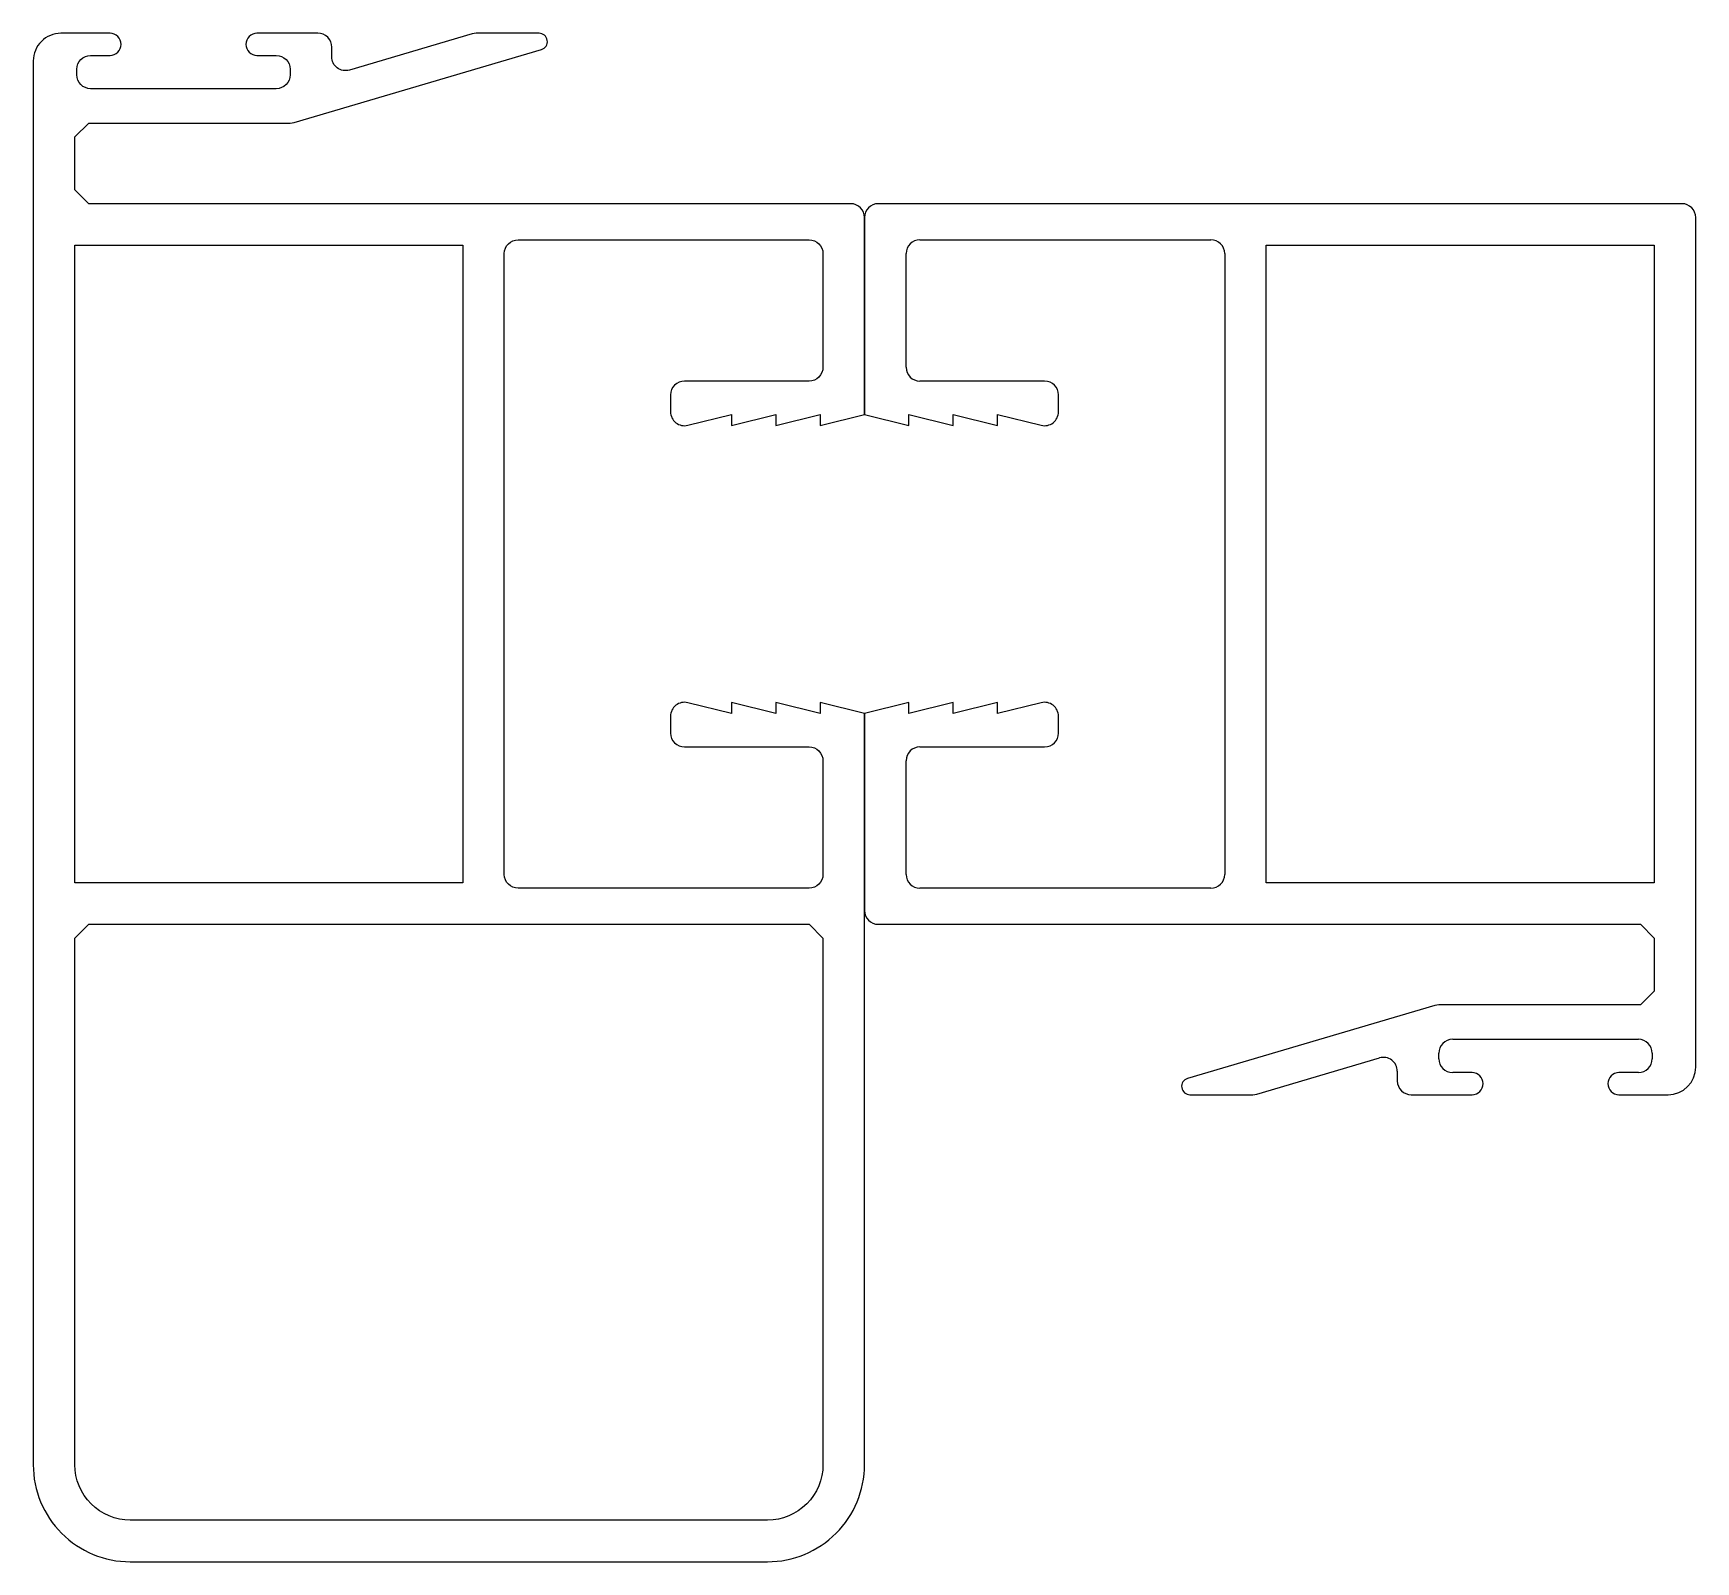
# Model space of a CAD drawing. Header units: inches. Extents: x -1 to 59, y -1 to 54.1.
import ezdxf

# ---------------------------------------------------------------- set-up
doc = ezdxf.new("R2010")
doc.units = ezdxf.units.IN
doc.header["$MEASUREMENT"] = 0

msp = doc.modelspace()

# ---------------------------------------------------------------- linework, layer by layer
at = {"color": 1}
for p, q in [((28.975, 47.475), (28.975, 40.375)), ((58.475, 47.975), (29.475, 47.975)), ((58.975, 16.825), (58.975, 47.475)), ((30.975, 46.675), (41.475, 46.675)), ((30.475, 42.075), (30.475, 46.175)), ((41.975, 46.175), (41.975, 23.775)), ((35.475, 41.575), (30.975, 41.575)), ((35.975, 40.465), (35.975, 41.075)), ((28.975, 40.375), (30.575, 39.975)), ((30.575, 39.975), (30.575, 40.375)), ((30.575, 40.375), (32.175, 39.975)), ((32.175, 39.975), (32.175, 40.375)), ((32.175, 40.375), (33.775, 39.975)), ((33.775, 39.975), (33.775, 40.375)), ((33.775, 40.375), (35.354, 39.98)), ((30.575, 29.975), (28.975, 29.575)), ((28.975, 29.575), (28.975, 22.475)), ((32.175, 29.975), (30.575, 29.575)), ((30.575, 29.575), (30.575, 29.975)), ((33.775, 29.975), (32.175, 29.575)), ((32.175, 29.575), (32.175, 29.975)), ((33.775, 29.575), (33.775, 29.975)), ((35.354, 29.97), (33.775, 29.575)), ((35.975, 28.875), (35.975, 29.484)), ((30.975, 28.375), (35.475, 28.375)), ((30.475, 23.775), (30.475, 27.875)), ((41.475, 23.275), (30.975, 23.275)), ((29.475, 21.975), (56.975, 21.975)), ((56.975, 21.975), (57.475, 21.475)), ((57.475, 21.475), (57.475, 19.565)), ((57.475, 19.565), (56.975, 19.065)), ((49.556, 19.044), (40.636, 16.413)), ((49.697, 19.065), (49.556, 19.044)), ((56.975, 19.065), (49.697, 19.065)), ((50.203, 17.825), (56.903, 17.825)), ((43.13, 15.845), (47.561, 17.153)), ((49.703, 17.125), (49.703, 17.325)), ((57.403, 17.325), (57.403, 17.125)), ((48.203, 16.673), (48.203, 16.325)), ((50.903, 16.625), (50.203, 16.625)), ((56.903, 16.625), (56.203, 16.625)), ((40.721, 15.825), (42.989, 15.825)), ((42.989, 15.825), (43.13, 15.845)), ((48.703, 15.825), (50.903, 15.825)), ((56.203, 15.825), (57.975, 15.825))]:
    msp.add_line(p, q, dxfattribs=at)
msp.add_lwpolyline([(1.747, 53.325, 0.414214), (2.147, 53.725, 0.414214), (1.747, 54.125), (-0.025, 54.125, 0.414214), (-1.025, 53.125), (-1.025, 2.475, 0.414214), (2.475, -1.025), (25.475, -1.025, 0.414214), (28.975, 2.475), (28.975, 29.575), (27.375, 29.975), (27.375, 29.575), (25.775, 29.975), (25.775, 29.575), (24.175, 29.975), (24.175, 29.575), (22.596, 29.97, 0.487928), (21.975, 29.484), (21.975, 28.875, 0.414214), (22.475, 28.375), (26.975, 28.375, -0.414214), (27.475, 27.875), (27.475, 23.775, -0.414214), (26.975, 23.275), (16.475, 23.275, -0.414214), (15.975, 23.775), (15.975, 46.175, -0.414214), (16.475, 46.675), (26.975, 46.675, -0.414214), (27.475, 46.175), (27.475, 42.075, -0.414214), (26.975, 41.575), (22.475, 41.575, 0.414214), (21.975, 41.075), (21.975, 40.465, 0.487928), (22.596, 39.98), (24.175, 40.375), (24.175, 39.975), (25.775, 40.375), (25.775, 39.975), (27.375, 40.375), (27.375, 39.975), (28.975, 40.375), (28.975, 47.475, 0.414214), (28.475, 47.975), (0.975, 47.975), (0.475, 48.475), (0.475, 50.385), (0.975, 50.885), (8.253, 50.885), (8.394, 50.905), (17.314, 53.537, 0.865933), (17.229, 54.125), (14.961, 54.125), (14.82, 54.104), (10.389, 52.797, -0.500973), (9.747, 53.277), (9.747, 53.625, 0.414214), (9.247, 54.125), (7.047, 54.125, 0.414214), (6.647, 53.725, 0.414214), (7.047, 53.325), (7.747, 53.325, -0.414214), (8.247, 52.825), (8.247, 52.625, -0.414214), (7.747, 52.125), (1.047, 52.125, -0.414214), (0.547, 52.625), (0.547, 52.825, -0.414214), (1.047, 53.325)], format="xyb", close=True, dxfattribs=at)
for points in [[(14.475, 23.475), (0.475, 23.475), (0.475, 46.475), (14.475, 46.475)], [(43.475, 46.475), (57.475, 46.475), (57.475, 23.475), (43.475, 23.475)]]:
    msp.add_lwpolyline(points, close=True, dxfattribs=at)
msp.add_lwpolyline([(0.475, 21.475), (0.975, 21.975), (26.975, 21.975), (27.475, 21.475), (27.475, 2.475, -0.414214), (25.475, 0.475), (2.475, 0.475, -0.414214), (0.475, 2.475)], format="xyb", close=True)
for centre, radius, start, end in [((29.475, 47.475), 0.5, 90, 180), ((58.475, 47.475), 0.5, 0, 90), ((30.975, 46.175), 0.5, 90, 180), ((41.475, 46.175), 0.5, 0, 90), ((30.975, 42.075), 0.5, 180, 270), ((35.475, 41.075), 0.5, 0, 90), ((35.475, 40.465), 0.5, 255.96376, 0), ((35.475, 29.484), 0.5, 0, 104.03624), ((35.475, 28.875), 0.5, 270, 0), ((30.975, 27.875), 0.5, 90, 180), ((30.975, 23.775), 0.5, 180, 270), ((41.475, 23.775), 0.5, 270, 0), ((29.475, 22.475), 0.5, 180, 270), ((50.203, 17.325), 0.5, 90, 180), ((56.903, 17.325), 0.5, 0, 90), ((47.703, 16.673), 0.5, 0, 106.43859), ((50.203, 17.125), 0.5, 180, 270), ((56.903, 17.125), 0.5, 270, 0), ((57.975, 16.825), 1, 270, 0), ((40.721, 16.125), 0.3, 106.43859, 270), ((48.703, 16.325), 0.5, 180, 270), ((50.903, 16.225), 0.4, 0, 90), ((50.903, 16.225), 0.4, 270, 0), ((56.203, 16.225), 0.4, 90, 180), ((56.203, 16.225), 0.4, 180, 270)]:
    msp.add_arc(centre, radius, start, end, dxfattribs=at)

doc.saveas('drawing.dxf')
